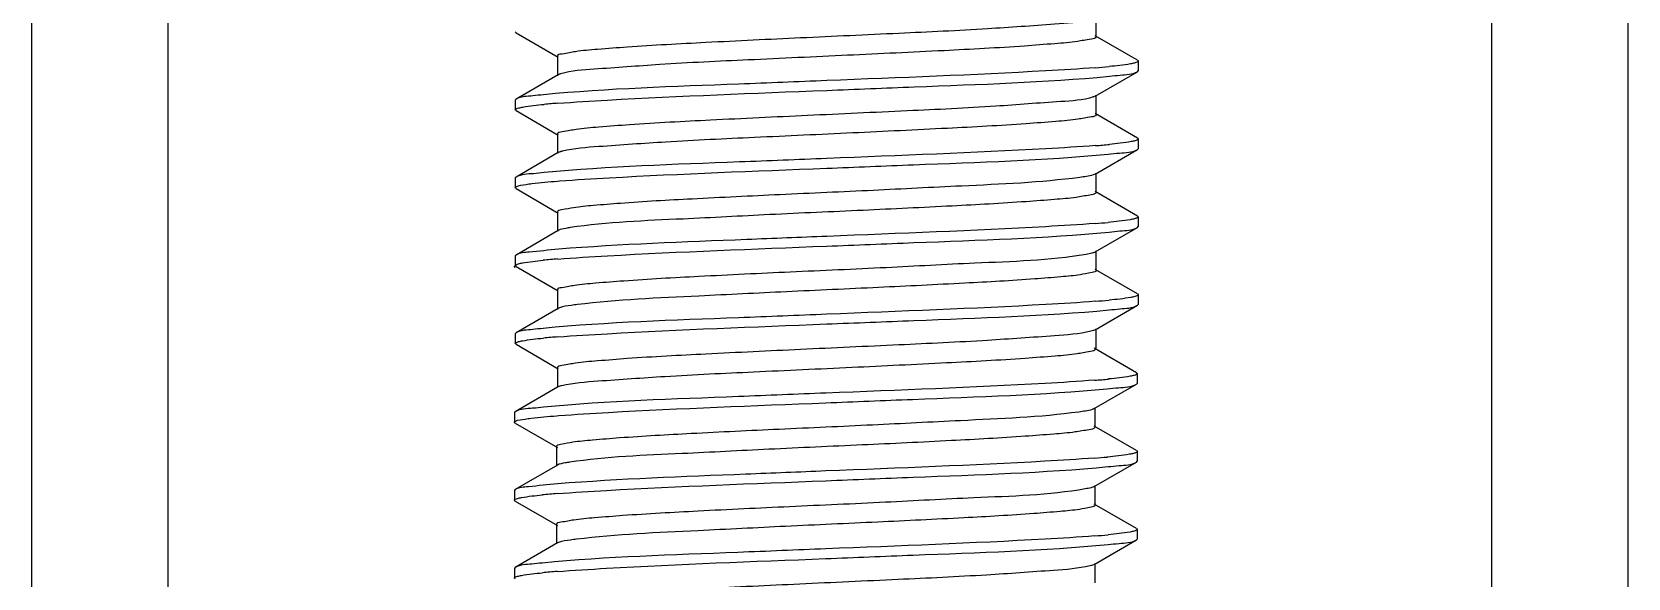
# Model space of a CAD drawing. Extents: x -1396510 to 1250330, y -1892470 to 1623980.
# Drawn here: x -1156691.6 to -1156496.4, y -61798.5 to -61731.7 of the extents above; entities that cross this region are included whole.
import ezdxf

# ---------------------------------------------------------------- set-up
doc = ezdxf.new("R2010")
doc.units = 0
doc.header["$LTSCALE"] = 1000
doc.header["$MEASUREMENT"] = 0

msp = doc.modelspace()

# ---------------------------------------------------------------- linework, layer by layer
at = {"linetype": 'Continuous'}
for p, q in [((-1156496.41, -63126.9), (-1156496.41, -61616.54)), ((-1156691.56, -61890.08), (-1156691.56, -61664.71)), ((-1156674.9, -61890.08), (-1156674.9, -61687.16)), ((-1156513.07, -62918.5), (-1156513.07, -61686.9)), ((-1156561.46, -61732.32), (-1156561.46, -61729.94)), ((-1156632.37, -61731.83), (-1156632.46, -61731.72)), ((-1156632.37, -61731.83), (-1156627.21, -61734.82)), ((-1156556.4, -61735.19), (-1156561.56, -61732.2)), ((-1156627.31, -61734.7), (-1156627.31, -61737.08)), ((-1156556.4, -61735.19), (-1156556.31, -61735.29)), ((-1156556.31, -61735.29), (-1156556.31, -61736.48)), ((-1156627.21, -61736.96), (-1156632.37, -61739.95)), ((-1156561.56, -61739.58), (-1156556.4, -61736.58)), ((-1156556.4, -61736.58), (-1156556.31, -61736.48)), ((-1156632.37, -61739.95), (-1156632.46, -61740.05)), ((-1156632.46, -61740.05), (-1156632.46, -61741.24)), ((-1156561.56, -61739.58), (-1156561.75, -61739.66)), ((-1156561.46, -61741.84), (-1156561.46, -61739.46)), ((-1156632.37, -61741.34), (-1156632.46, -61741.24)), ((-1156632.37, -61741.34), (-1156627.21, -61744.34)), ((-1156556.4, -61744.71), (-1156561.56, -61741.71)), ((-1156627.31, -61744.22), (-1156627.31, -61746.6)), ((-1156556.4, -61744.71), (-1156556.31, -61744.81)), ((-1156556.31, -61744.81), (-1156556.31, -61746)), ((-1156627.21, -61746.47), (-1156632.37, -61749.47)), ((-1156561.56, -61749.1), (-1156556.4, -61746.1)), ((-1156556.4, -61746.1), (-1156556.31, -61746)), ((-1156561.46, -61751.35), (-1156561.46, -61748.97)), ((-1156632.37, -61749.47), (-1156632.46, -61749.57)), ((-1156632.46, -61749.57), (-1156632.46, -61750.76)), ((-1156632.37, -61750.86), (-1156632.46, -61750.76)), ((-1156632.37, -61750.86), (-1156627.21, -61753.86)), ((-1156627.31, -61749.96), (-1156627.04, -61749.94)), ((-1156556.4, -61754.23), (-1156561.56, -61751.23)), ((-1156627.31, -61753.73), (-1156627.31, -61756.11)), ((-1156556.4, -61754.23), (-1156556.31, -61754.33)), ((-1156556.31, -61754.33), (-1156556.31, -61755.52)), ((-1156627.21, -61755.99), (-1156632.37, -61758.99)), ((-1156561.56, -61758.61), (-1156556.4, -61755.62)), ((-1156556.4, -61755.62), (-1156556.31, -61755.52)), ((-1156561.46, -61760.87), (-1156561.46, -61758.49)), ((-1156632.48, -61760.5), (-1156632.57, -61760.4)), ((-1156632.37, -61758.99), (-1156632.46, -61759.09)), ((-1156632.46, -61759.09), (-1156632.46, -61760.28)), ((-1156632.37, -61760.38), (-1156632.46, -61760.28)), ((-1156632.37, -61760.38), (-1156627.21, -61763.37)), ((-1156556.4, -61763.74), (-1156561.56, -61760.75)), ((-1156627.31, -61763.25), (-1156627.31, -61765.63)), ((-1156556.4, -61763.74), (-1156556.31, -61763.85)), ((-1156556.31, -61763.85), (-1156556.31, -61765.04)), ((-1156627.21, -61765.51), (-1156632.37, -61768.5)), ((-1156627.06, -61765.45), (-1156627.21, -61765.51)), ((-1156561.56, -61768.13), (-1156556.4, -61765.14)), ((-1156556.4, -61765.14), (-1156556.31, -61765.04)), ((-1156561.46, -61770.39), (-1156561.46, -61768.01)), ((-1156632.37, -61768.5), (-1156632.46, -61768.61)), ((-1156632.46, -61768.61), (-1156632.46, -61769.8)), ((-1156632.37, -61769.9), (-1156632.46, -61769.8)), ((-1156632.37, -61769.9), (-1156627.21, -61772.89)), ((-1156556.5, -61773.38), (-1156561.67, -61770.39)), ((-1156627.31, -61772.77), (-1156627.31, -61775.15)), ((-1156556.5, -61773.38), (-1156556.41, -61773.49)), ((-1156556.41, -61773.49), (-1156556.41, -61774.68)), ((-1156627.31, -61775.15), (-1156632.48, -61778.14)), ((-1156561.67, -61777.77), (-1156556.5, -61774.78)), ((-1156556.5, -61774.78), (-1156556.41, -61774.68)), ((-1156632.48, -61778.14), (-1156632.57, -61778.25)), ((-1156632.57, -61778.25), (-1156632.57, -61779.44)), ((-1156561.56, -61780.03), (-1156561.56, -61777.65)), ((-1156632.48, -61779.54), (-1156632.57, -61779.44)), ((-1156632.48, -61779.54), (-1156627.31, -61782.53)), ((-1156627.41, -61778.64), (-1156627.14, -61778.62)), ((-1156556.5, -61782.9), (-1156561.67, -61779.91)), ((-1156627.42, -61782.41), (-1156627.42, -61784.79)), ((-1156556.5, -61782.9), (-1156556.41, -61783.01)), ((-1156556.41, -61783.01), (-1156556.41, -61784.2)), ((-1156627.31, -61784.67), (-1156632.48, -61787.66)), ((-1156561.67, -61787.29), (-1156556.5, -61784.3)), ((-1156556.5, -61784.3), (-1156556.41, -61784.2)), ((-1156632.48, -61787.66), (-1156632.57, -61787.77)), ((-1156632.57, -61787.77), (-1156632.57, -61788.96)), ((-1156561.56, -61789.55), (-1156561.56, -61787.17)), ((-1156632.48, -61789.06), (-1156632.57, -61788.96)), ((-1156632.48, -61789.06), (-1156627.31, -61792.05)), ((-1156556.5, -61792.42), (-1156561.67, -61789.43)), ((-1156627.42, -61791.93), (-1156627.42, -61794.31)), ((-1156561.67, -61796.81), (-1156556.5, -61793.82)), ((-1156556.5, -61792.42), (-1156556.41, -61792.53)), ((-1156556.5, -61793.82), (-1156556.41, -61793.72)), ((-1156556.41, -61792.53), (-1156556.41, -61793.72)), ((-1156627.31, -61794.19), (-1156632.48, -61797.18)), ((-1156627.17, -61794.13), (-1156627.31, -61794.19)), ((-1156632.48, -61797.18), (-1156632.57, -61797.29)), ((-1156632.57, -61797.29), (-1156632.57, -61798.48)), ((-1156561.56, -61799.07), (-1156561.56, -61796.69)), ((-1156632.48, -61798.58), (-1156632.57, -61798.48))]:
    msp.add_line(p, q, dxfattribs=at)
for centre, radius, start, end in [((-1156569.94, -61628.19), 108.23, 274.4571, 275.3372), ((-1156618.87, -61847.84), 107.73, 94.4567, 95.35), ((-1156562.47, -61737.58), 2.2, 287.9093, 289.044), ((-1156625.51, -61751.27), 5.11, 103.4604, 104.3304), ((-1156569.82, -61639.14), 106.8, 274.4562, 275.3759), ((-1156570.14, -61644.88), 110.59, 274.4593, 275.2731), ((-1156619.15, -61863.6), 104.44, 94.4466, 95.4488), ((-1156569.92, -61656.99), 107.98, 274.4571, 275.3429), ((-1156619.08, -61873.89), 105.21, 94.4523, 95.4224), ((-1156569.92, -61667.82), 106.8, 274.4562, 275.3759), ((-1156625.61, -61779.95), 5.11, 103.4604, 104.3304), ((-1156570.24, -61673.56), 110.59, 274.4593, 275.2731), ((-1156619.25, -61892.28), 104.44, 94.4466, 95.4488), ((-1156570.02, -61685.67), 107.98, 274.4571, 275.3429), ((-1156619.19, -61902.57), 105.21, 94.4523, 95.4224)]:
    msp.add_arc(centre, radius, start, end, dxfattribs=at)
for points, knots in [([(-1156562.08, -61730.23), (-1156563.53, -61730.58), (-1156567.78, -61730.87), (-1156575.59, -61731.44), (-1156585.95, -61731.92), (-1156597.44, -61732.45), (-1156608.48, -61732.98), (-1156616.83, -61733.42), (-1156622.04, -61733.83), (-1156624.88, -61734.05), (-1156626.22, -61734.36), (-1156627.31, -61734.49), (-1156627.31, -61734.7)], [0, 0, 0, 0, 0.068576, 0.194029, 0.359725, 0.543506, 0.720761, 0.867753, 0.923531, 0.964877, 0.99049, 1, 1, 1, 1]), ([(-1156561.46, -61732.32), (-1156561.46, -61732.53), (-1156562.58, -61732.66), (-1156563.95, -61732.97), (-1156566.86, -61733.19), (-1156572.2, -61733.61), (-1156580.71, -61734.06), (-1156591.95, -61734.58), (-1156603.54, -61735.13), (-1156613.89, -61735.6), (-1156621.5, -61736.21), (-1156625.59, -61736.45), (-1156626.92, -61736.84)], [0, 0, 0, 0, 0.009703, 0.035887, 0.07813, 0.135078, 0.284815, 0.464601, 0.649729, 0.81476, 0.937049, 1, 1, 1, 1]), ([(-1156556.31, -61735.29), (-1156556.31, -61735.34), (-1156556.49, -61735.45), (-1156556.63, -61735.49), (-1156556.75, -61735.52)], [0, 0, 0, 0, 0.314295, 1, 1, 1, 1]), ([(-1156626.92, -61736.84), (-1156626.97, -61736.86), (-1156627.07, -61736.89), (-1156627.17, -61736.93), (-1156627.21, -61736.96)], [0, 0, 0, 0, 0.569522, 1, 1, 1, 1]), ([(-1156561.53, -61736.09), (-1156563.55, -61736.25), (-1156574.49, -61736.91), (-1156585.45, -61737.32), (-1156594.39, -61737.67)], [0, 0, 0, 0, 0.184553, 1, 1, 1, 1]), ([(-1156594.39, -61738.86), (-1156590.82, -61738.72), (-1156579.3, -61738.23), (-1156567.75, -61737.89), (-1156559.82, -61737.14)], [0, 0, 0, 0, 0.309073, 1, 1, 1, 1]), ([(-1156556.75, -61735.52), (-1156556.91, -61735.56), (-1156557.95, -61735.77), (-1156559, -61735.87), (-1156559.87, -61735.95)], [0, 0, 0, 0, 0.163341, 1, 1, 1, 1]), ([(-1156559.82, -61737.14), (-1156559.38, -61737.09), (-1156558.25, -61736.94), (-1156557.02, -61736.94), (-1156556.4, -61736.58)], [0, 0, 0, 0, 0.379133, 1, 1, 1, 1]), ([(-1156594.39, -61737.67), (-1156597.96, -61737.81), (-1156609.51, -61738.31), (-1156621.08, -61738.64), (-1156629.03, -61739.4)], [0, 0, 0, 0, 0.309586, 1, 1, 1, 1]), ([(-1156627.24, -61740.44), (-1156625.23, -61740.28), (-1156614.28, -61739.62), (-1156603.32, -61739.22), (-1156594.39, -61738.86)], [0, 0, 0, 0, 0.184541, 1, 1, 1, 1]), ([(-1156632.46, -61741.24), (-1156632.46, -61741.19), (-1156632.29, -61741.08), (-1156632.15, -61741.04), (-1156632.04, -61741.01)], [0, 0, 0, 0, 0.315177, 1, 1, 1, 1]), ([(-1156629.03, -61739.4), (-1156629.45, -61739.44), (-1156630.56, -61739.6), (-1156631.77, -61739.59), (-1156632.37, -61739.95)], [0, 0, 0, 0, 0.378727, 1, 1, 1, 1]), ([(-1156632.04, -61741.01), (-1156631.88, -61740.97), (-1156630.84, -61740.76), (-1156629.79, -61740.66), (-1156628.92, -61740.58)], [0, 0, 0, 0, 0.16229, 1, 1, 1, 1]), ([(-1156561.79, -61739.67), (-1156563.07, -61740.08), (-1156567.12, -61740.3), (-1156574.66, -61740.93), (-1156585, -61741.39), (-1156596.63, -61741.94), (-1156607.92, -61742.47), (-1156616.49, -61742.91), (-1156621.87, -61743.33), (-1156624.8, -61743.56), (-1156626.18, -61743.87), (-1156627.31, -61744), (-1156627.31, -61744.22)], [0, 0, 0, 0, 0.061098, 0.182334, 0.347135, 0.532706, 0.713328, 0.863975, 0.921317, 0.963856, 0.990226, 1, 1, 1, 1]), ([(-1156561.46, -61741.84), (-1156561.46, -61742.04), (-1156562.55, -61742.17), (-1156563.89, -61742.48), (-1156566.73, -61742.7), (-1156571.95, -61743.11), (-1156580.29, -61743.55), (-1156591.34, -61744.08), (-1156602.83, -61744.61), (-1156613.19, -61745.09), (-1156621, -61745.66), (-1156625.24, -61745.95), (-1156626.7, -61746.3)], [0, 0, 0, 0, 0.009517, 0.035128, 0.076492, 0.132277, 0.279305, 0.456588, 0.640385, 0.806077, 0.931494, 1, 1, 1, 1]), ([(-1156556.69, -61745.02), (-1156556.85, -61745.07), (-1156557.88, -61745.28), (-1156558.93, -61745.38), (-1156559.82, -61745.47)], [0, 0, 0, 0, 0.159053, 1, 1, 1, 1]), ([(-1156556.31, -61744.81), (-1156556.31, -61744.86), (-1156556.46, -61744.96), (-1156556.59, -61745), (-1156556.69, -61745.02)], [0, 0, 0, 0, 0.319254, 1, 1, 1, 1]), ([(-1156626.77, -61746.32), (-1156626.86, -61746.34), (-1156627.01, -61746.39), (-1156627.15, -61746.44), (-1156627.21, -61746.47)], [0, 0, 0, 0, 0.585672, 1, 1, 1, 1]), ([(-1156561.52, -61745.61), (-1156563.54, -61745.77), (-1156574.49, -61746.43), (-1156585.45, -61746.83), (-1156594.39, -61747.19)], [0, 0, 0, 0, 0.184509, 1, 1, 1, 1]), ([(-1156594.39, -61748.38), (-1156590.85, -61748.24), (-1156579.38, -61747.75), (-1156567.89, -61747.41), (-1156559.97, -61746.67)], [0, 0, 0, 0, 0.307895, 1, 1, 1, 1]), ([(-1156559.97, -61746.67), (-1156559.52, -61746.63), (-1156558.34, -61746.46), (-1156557.05, -61746.48), (-1156556.4, -61746.1)], [0, 0, 0, 0, 0.380051, 1, 1, 1, 1]), ([(-1156628.92, -61748.91), (-1156629.36, -61748.95), (-1156630.5, -61749.11), (-1156631.75, -61749.1), (-1156632.37, -61749.47)], [0, 0, 0, 0, 0.379378, 1, 1, 1, 1]), ([(-1156594.39, -61747.19), (-1156597.94, -61747.33), (-1156609.45, -61747.82), (-1156620.99, -61748.16), (-1156628.92, -61748.91)], [0, 0, 0, 0, 0.308784, 1, 1, 1, 1]), ([(-1156627.04, -61749.94), (-1156625.02, -61749.78), (-1156614.14, -61749.13), (-1156603.25, -61748.73), (-1156594.39, -61748.38)], [0, 0, 0, 0, 0.186017, 1, 1, 1, 1]), ([(-1156632.46, -61750.76), (-1156632.46, -61750.72), (-1156632.02, -61750.4), (-1156631.57, -61750.42), (-1156631.15, -61750.36)], [0, 0, 0, 0, 0.092798, 1, 1, 1, 1]), ([(-1156631.15, -61750.36), (-1156630.91, -61750.32), (-1156629.63, -61750.15), (-1156628.34, -61750.04), (-1156627.31, -61749.96)], [0, 0, 0, 0, 0.190958, 1, 1, 1, 1]), ([(-1156563.45, -61749.5), (-1156568.24, -61750.15), (-1156576.68, -61750.47), (-1156588.89, -61751.12), (-1156599.88, -61751.6), (-1156610.17, -61752.1), (-1156617.83, -61752.52), (-1156622.57, -61752.91), (-1156625.12, -61753.13), (-1156626.34, -61753.41), (-1156627.31, -61753.55), (-1156627.31, -61753.73)], [0, 0, 0, 0, 0.226556, 0.394464, 0.573122, 0.741029, 0.877994, 0.929534, 0.967621, 0.99116, 1, 1, 1, 1]), ([(-1156561.56, -61749.1), (-1156561.64, -61749.14), (-1156562.26, -61749.35), (-1156562.9, -61749.43), (-1156563.45, -61749.5)], [0, 0, 0, 0, 0.140461, 1, 1, 1, 1]), ([(-1156561.49, -61751.41), (-1156561.65, -61751.61), (-1156562.57, -61751.71), (-1156564.18, -61752.02), (-1156566.82, -61752.23), (-1156571.84, -61752.62), (-1156579.66, -61753.04), (-1156590.11, -61753.55), (-1156601.08, -61754.02), (-1156613.01, -61754.68), (-1156621.18, -61754.96), (-1156625.74, -61755.64)], [0, 0, 0, 0, 0.011937, 0.038615, 0.07957, 0.133598, 0.274096, 0.443272, 0.620779, 0.785256, 1, 1, 1, 1]), ([(-1156561.46, -61751.35), (-1156561.46, -61751.36), (-1156561.47, -61751.39), (-1156561.48, -61751.4), (-1156561.49, -61751.41)], [0, 0, 0, 0, 0.463467, 1, 1, 1, 1]), ([(-1156556.76, -61754.56), (-1156556.93, -61754.61), (-1156557.99, -61754.81), (-1156559.07, -61754.92), (-1156559.97, -61755)], [0, 0, 0, 0, 0.163149, 1, 1, 1, 1]), ([(-1156556.31, -61754.33), (-1156556.31, -61754.38), (-1156556.49, -61754.49), (-1156556.64, -61754.53), (-1156556.76, -61754.56)], [0, 0, 0, 0, 0.312916, 1, 1, 1, 1]), ([(-1156625.74, -61755.64), (-1156625.91, -61755.67), (-1156626.41, -61755.76), (-1156626.92, -61755.83), (-1156627.21, -61755.99)], [0, 0, 0, 0, 0.353551, 1, 1, 1, 1]), ([(-1156594.39, -61756.71), (-1156597.64, -61756.84), (-1156608.58, -61757.29), (-1156619.53, -61757.68), (-1156627.19, -61758.28)], [0, 0, 0, 0, 0.297814, 1, 1, 1, 1]), ([(-1156561.54, -61755.13), (-1156563.56, -61755.29), (-1156574.5, -61755.95), (-1156585.45, -61756.35), (-1156594.39, -61756.71)], [0, 0, 0, 0, 0.184619, 1, 1, 1, 1]), ([(-1156594.39, -61757.9), (-1156590.83, -61757.76), (-1156579.32, -61757.27), (-1156567.79, -61756.93), (-1156559.86, -61756.18)], [0, 0, 0, 0, 0.308711, 1, 1, 1, 1]), ([(-1156559.86, -61756.18), (-1156559.42, -61756.14), (-1156558.28, -61755.98), (-1156557.03, -61755.99), (-1156556.4, -61755.62)], [0, 0, 0, 0, 0.379419, 1, 1, 1, 1]), ([(-1156627.19, -61758.28), (-1156628.38, -61758.38), (-1156630.07, -61758.61), (-1156631.89, -61758.71), (-1156632.37, -61758.99)], [0, 0, 0, 0, 0.683777, 1, 1, 1, 1]), ([(-1156627.25, -61759.48), (-1156625.23, -61759.32), (-1156614.28, -61758.66), (-1156603.32, -61758.25), (-1156594.39, -61757.9)], [0, 0, 0, 0, 0.184504, 1, 1, 1, 1]), ([(-1156561.57, -61758.61), (-1156561.69, -61758.69), (-1156562.06, -61758.79), (-1156562.43, -61758.87), (-1156562.67, -61758.91)], [0, 0, 0, 0, 0.374139, 1, 1, 1, 1]), ([(-1156632.57, -61760.4), (-1156632.57, -61760.38), (-1156632.53, -61760.32), (-1156632.48, -61760.3), (-1156632.45, -61760.28)], [0, 0, 0, 0, 0.384576, 1, 1, 1, 1]), ([(-1156632.46, -61760.28), (-1156632.46, -61760.23), (-1156632.31, -61760.13), (-1156632.18, -61760.09), (-1156632.08, -61760.06)], [0, 0, 0, 0, 0.319044, 1, 1, 1, 1]), ([(-1156632.08, -61760.06), (-1156631.92, -61760.02), (-1156630.92, -61759.81), (-1156629.91, -61759.72), (-1156629.06, -61759.63)], [0, 0, 0, 0, 0.160861, 1, 1, 1, 1]), ([(-1156562.67, -61758.91), (-1156567.16, -61759.68), (-1156575.36, -61759.89), (-1156587.41, -61760.58), (-1156598.66, -61761.06), (-1156609.33, -61761.58), (-1156617.33, -61762.01), (-1156622.31, -61762.41), (-1156625, -61762.63), (-1156626.28, -61762.92), (-1156627.31, -61763.06), (-1156627.31, -61763.25)], [0, 0, 0, 0, 0.210773, 0.377666, 0.558838, 0.731273, 0.873076, 0.926648, 0.966309, 0.990838, 1, 1, 1, 1]), ([(-1156561.46, -61760.87), (-1156561.46, -61761.06), (-1156562.4, -61761.2), (-1156563.59, -61761.47), (-1156566.07, -61761.69), (-1156570.7, -61762.07), (-1156578.19, -61762.48), (-1156588.28, -61762.98), (-1156599.13, -61763.46), (-1156611.4, -61764.09), (-1156619.94, -61764.45), (-1156624.87, -61765.05)], [0, 0, 0, 0, 0.008683, 0.031763, 0.069103, 0.119686, 0.254361, 0.420111, 0.597552, 0.765912, 1, 1, 1, 1]), ([(-1156556.7, -61764.07), (-1156556.86, -61764.11), (-1156557.91, -61764.32), (-1156558.97, -61764.42), (-1156559.86, -61764.51)], [0, 0, 0, 0, 0.159502, 1, 1, 1, 1]), ([(-1156556.31, -61763.85), (-1156556.31, -61763.9), (-1156556.46, -61764), (-1156556.6, -61764.04), (-1156556.7, -61764.07)], [0, 0, 0, 0, 0.318137, 1, 1, 1, 1]), ([(-1156594.39, -61766.23), (-1156597.97, -61766.37), (-1156609.53, -61766.87), (-1156621.11, -61767.2), (-1156629.06, -61767.96)], [0, 0, 0, 0, 0.309919, 1, 1, 1, 1]), ([(-1156624.87, -61765.05), (-1156625.12, -61765.08), (-1156625.85, -61765.18), (-1156626.6, -61765.28), (-1156627.06, -61765.45)], [0, 0, 0, 0, 0.341642, 1, 1, 1, 1]), ([(-1156561.53, -61764.65), (-1156563.55, -61764.81), (-1156574.49, -61765.47), (-1156585.45, -61765.87), (-1156594.39, -61766.23)], [0, 0, 0, 0, 0.184538, 1, 1, 1, 1]), ([(-1156594.39, -61767.42), (-1156590.83, -61767.28), (-1156579.33, -61766.79), (-1156567.8, -61766.45), (-1156559.87, -61765.7)], [0, 0, 0, 0, 0.308641, 1, 1, 1, 1]), ([(-1156559.87, -61765.7), (-1156559.43, -61765.66), (-1156558.28, -61765.5), (-1156557.03, -61765.51), (-1156556.4, -61765.14)], [0, 0, 0, 0, 0.379512, 1, 1, 1, 1]), ([(-1156629.06, -61767.96), (-1156629.49, -61768), (-1156630.58, -61768.16), (-1156631.77, -61768.16), (-1156632.37, -61768.5)], [0, 0, 0, 0, 0.378482, 1, 1, 1, 1]), ([(-1156562.08, -61768.31), (-1156563.53, -61768.66), (-1156567.78, -61768.95), (-1156575.59, -61769.52), (-1156585.95, -61770), (-1156597.44, -61770.53), (-1156608.48, -61771.06), (-1156616.83, -61771.49), (-1156622.04, -61771.91), (-1156624.88, -61772.13), (-1156626.22, -61772.43), (-1156627.31, -61772.57), (-1156627.31, -61772.77)], [0, 0, 0, 0, 0.068576, 0.194029, 0.359725, 0.543506, 0.720761, 0.867753, 0.923531, 0.964877, 0.99049, 1, 1, 1, 1]), ([(-1156627.25, -61769), (-1156625.23, -61768.84), (-1156614.28, -61768.18), (-1156603.32, -61767.77), (-1156594.39, -61767.42)], [0, 0, 0, 0, 0.184493, 1, 1, 1, 1]), ([(-1156561.57, -61768.13), (-1156561.63, -61768.17), (-1156561.8, -61768.24), (-1156561.97, -61768.28), (-1156562.08, -61768.31)], [0, 0, 0, 0, 0.406881, 1, 1, 1, 1]), ([(-1156632.46, -61769.8), (-1156632.46, -61769.75), (-1156632.31, -61769.64), (-1156632.17, -61769.61), (-1156632.07, -61769.58)], [0, 0, 0, 0, 0.318595, 1, 1, 1, 1]), ([(-1156632.07, -61769.58), (-1156631.91, -61769.54), (-1156630.91, -61769.33), (-1156629.88, -61769.23), (-1156629.03, -61769.15)], [0, 0, 0, 0, 0.160696, 1, 1, 1, 1]), ([(-1156561.57, -61770.51), (-1156561.56, -61770.72), (-1156562.66, -61770.85), (-1156564, -61771.16), (-1156566.83, -61771.38), (-1156572.05, -61771.79), (-1156580.4, -61772.23), (-1156591.45, -61772.76), (-1156602.93, -61773.29), (-1156613.29, -61773.77), (-1156621.1, -61774.34), (-1156625.35, -61774.63), (-1156626.8, -61774.98)], [0, 0, 0, 0, 0.009517, 0.035128, 0.076492, 0.132277, 0.279305, 0.456588, 0.640385, 0.806077, 0.931494, 1, 1, 1, 1]), ([(-1156561.63, -61774.29), (-1156563.64, -61774.45), (-1156574.59, -61775.11), (-1156585.55, -61775.51), (-1156594.49, -61775.87)], [0, 0, 0, 0, 0.184509, 1, 1, 1, 1]), ([(-1156556.79, -61773.7), (-1156556.95, -61773.75), (-1156557.99, -61773.96), (-1156559.04, -61774.06), (-1156559.92, -61774.14)], [0, 0, 0, 0, 0.159053, 1, 1, 1, 1]), ([(-1156556.41, -61773.49), (-1156556.41, -61773.54), (-1156556.56, -61773.64), (-1156556.69, -61773.68), (-1156556.79, -61773.7)], [0, 0, 0, 0, 0.319254, 1, 1, 1, 1]), ([(-1156594.49, -61775.87), (-1156598.05, -61776.01), (-1156609.56, -61776.5), (-1156621.09, -61776.84), (-1156629.02, -61777.59)], [0, 0, 0, 0, 0.308784, 1, 1, 1, 1]), ([(-1156626.88, -61775), (-1156626.96, -61775.02), (-1156627.11, -61775.06), (-1156627.26, -61775.12), (-1156627.31, -61775.15)], [0, 0, 0, 0, 0.585672, 1, 1, 1, 1]), ([(-1156594.49, -61777.06), (-1156590.96, -61776.92), (-1156579.48, -61776.43), (-1156567.99, -61776.08), (-1156560.08, -61775.35)], [0, 0, 0, 0, 0.307895, 1, 1, 1, 1]), ([(-1156560.08, -61775.35), (-1156559.62, -61775.31), (-1156558.44, -61775.14), (-1156557.15, -61775.16), (-1156556.5, -61774.78)], [0, 0, 0, 0, 0.380051, 1, 1, 1, 1]), ([(-1156629.02, -61777.59), (-1156629.46, -61777.63), (-1156630.6, -61777.79), (-1156631.85, -61777.78), (-1156632.48, -61778.14)], [0, 0, 0, 0, 0.379378, 1, 1, 1, 1]), ([(-1156563.55, -61778.18), (-1156568.35, -61778.83), (-1156576.78, -61779.15), (-1156589, -61779.8), (-1156599.98, -61780.28), (-1156610.27, -61780.78), (-1156617.93, -61781.2), (-1156622.67, -61781.59), (-1156625.23, -61781.81), (-1156626.44, -61782.08), (-1156627.42, -61782.22), (-1156627.42, -61782.41)], [0, 0, 0, 0, 0.226556, 0.394464, 0.573122, 0.741029, 0.877994, 0.929534, 0.967621, 0.99116, 1, 1, 1, 1]), ([(-1156627.14, -61778.62), (-1156625.12, -61778.46), (-1156614.24, -61777.81), (-1156603.35, -61777.41), (-1156594.49, -61777.06)], [0, 0, 0, 0, 0.186017, 1, 1, 1, 1]), ([(-1156561.67, -61777.77), (-1156561.75, -61777.82), (-1156562.36, -61778.03), (-1156563, -61778.11), (-1156563.55, -61778.18)], [0, 0, 0, 0, 0.140461, 1, 1, 1, 1]), ([(-1156632.57, -61779.44), (-1156632.57, -61779.4), (-1156632.12, -61779.08), (-1156631.67, -61779.1), (-1156631.26, -61779.04)], [0, 0, 0, 0, 0.092798, 1, 1, 1, 1]), ([(-1156631.26, -61779.04), (-1156631.01, -61779), (-1156629.73, -61778.83), (-1156628.45, -61778.72), (-1156627.41, -61778.64)], [0, 0, 0, 0, 0.190958, 1, 1, 1, 1]), ([(-1156561.59, -61780.09), (-1156561.75, -61780.29), (-1156562.68, -61780.39), (-1156564.28, -61780.7), (-1156566.93, -61780.91), (-1156571.95, -61781.3), (-1156579.77, -61781.72), (-1156590.21, -61782.23), (-1156601.18, -61782.7), (-1156613.12, -61783.36), (-1156621.28, -61783.64), (-1156625.84, -61784.32)], [0, 0, 0, 0, 0.011937, 0.038615, 0.07957, 0.133598, 0.274096, 0.443272, 0.620779, 0.785256, 1, 1, 1, 1]), ([(-1156561.56, -61780.03), (-1156561.56, -61780.04), (-1156561.57, -61780.07), (-1156561.58, -61780.08), (-1156561.59, -61780.09)], [0, 0, 0, 0, 0.463467, 1, 1, 1, 1]), ([(-1156561.64, -61783.81), (-1156563.66, -61783.97), (-1156574.6, -61784.63), (-1156585.56, -61785.03), (-1156594.49, -61785.39)], [0, 0, 0, 0, 0.184619, 1, 1, 1, 1]), ([(-1156556.86, -61783.24), (-1156557.03, -61783.29), (-1156558.1, -61783.49), (-1156559.18, -61783.59), (-1156560.08, -61783.68)], [0, 0, 0, 0, 0.163149, 1, 1, 1, 1]), ([(-1156556.41, -61783.01), (-1156556.41, -61783.06), (-1156556.6, -61783.17), (-1156556.75, -61783.21), (-1156556.86, -61783.24)], [0, 0, 0, 0, 0.312916, 1, 1, 1, 1]), ([(-1156625.84, -61784.32), (-1156626.02, -61784.35), (-1156626.51, -61784.44), (-1156627.03, -61784.51), (-1156627.31, -61784.67)], [0, 0, 0, 0, 0.353551, 1, 1, 1, 1]), ([(-1156594.49, -61785.39), (-1156597.75, -61785.52), (-1156608.69, -61785.97), (-1156619.63, -61786.36), (-1156627.3, -61786.96)], [0, 0, 0, 0, 0.297814, 1, 1, 1, 1]), ([(-1156594.49, -61786.58), (-1156590.94, -61786.44), (-1156579.43, -61785.95), (-1156567.9, -61785.61), (-1156559.97, -61784.86)], [0, 0, 0, 0, 0.308711, 1, 1, 1, 1]), ([(-1156559.97, -61784.86), (-1156559.53, -61784.82), (-1156558.38, -61784.66), (-1156557.13, -61784.67), (-1156556.5, -61784.3)], [0, 0, 0, 0, 0.379419, 1, 1, 1, 1]), ([(-1156627.3, -61786.96), (-1156628.49, -61787.05), (-1156630.18, -61787.29), (-1156632, -61787.39), (-1156632.48, -61787.66)], [0, 0, 0, 0, 0.683777, 1, 1, 1, 1]), ([(-1156562.77, -61787.58), (-1156567.26, -61788.36), (-1156575.46, -61788.57), (-1156587.51, -61789.26), (-1156598.76, -61789.74), (-1156609.44, -61790.26), (-1156617.44, -61790.69), (-1156622.41, -61791.09), (-1156625.11, -61791.31), (-1156626.38, -61791.6), (-1156627.42, -61791.73), (-1156627.41, -61791.93)], [0, 0, 0, 0, 0.210773, 0.377666, 0.558838, 0.731273, 0.873076, 0.926648, 0.966309, 0.990838, 1, 1, 1, 1]), ([(-1156627.35, -61788.16), (-1156625.33, -61788), (-1156614.38, -61787.33), (-1156603.43, -61786.93), (-1156594.49, -61786.58)], [0, 0, 0, 0, 0.184504, 1, 1, 1, 1]), ([(-1156561.67, -61787.29), (-1156561.79, -61787.36), (-1156562.16, -61787.47), (-1156562.54, -61787.54), (-1156562.77, -61787.58)], [0, 0, 0, 0, 0.374139, 1, 1, 1, 1]), ([(-1156632.57, -61788.96), (-1156632.57, -61788.91), (-1156632.41, -61788.8), (-1156632.28, -61788.77), (-1156632.18, -61788.74)], [0, 0, 0, 0, 0.319044, 1, 1, 1, 1]), ([(-1156632.18, -61788.74), (-1156632.02, -61788.7), (-1156631.03, -61788.49), (-1156630.02, -61788.39), (-1156629.17, -61788.31)], [0, 0, 0, 0, 0.160861, 1, 1, 1, 1]), ([(-1156561.56, -61789.55), (-1156561.57, -61789.74), (-1156562.51, -61789.88), (-1156563.7, -61790.15), (-1156566.18, -61790.37), (-1156570.8, -61790.75), (-1156578.29, -61791.16), (-1156588.39, -61791.66), (-1156599.23, -61792.14), (-1156611.5, -61792.77), (-1156620.04, -61793.13), (-1156624.97, -61793.73)], [0, 0, 0, 0, 0.008683, 0.031763, 0.069103, 0.119686, 0.254361, 0.420111, 0.597552, 0.765912, 1, 1, 1, 1]), ([(-1156624.97, -61793.73), (-1156625.22, -61793.76), (-1156625.96, -61793.86), (-1156626.71, -61793.95), (-1156627.17, -61794.13)], [0, 0, 0, 0, 0.341642, 1, 1, 1, 1]), ([(-1156561.63, -61793.33), (-1156563.65, -61793.49), (-1156574.6, -61794.15), (-1156585.55, -61794.55), (-1156594.49, -61794.91)], [0, 0, 0, 0, 0.184538, 1, 1, 1, 1]), ([(-1156559.98, -61794.38), (-1156559.53, -61794.34), (-1156558.39, -61794.18), (-1156557.13, -61794.19), (-1156556.5, -61793.82)], [0, 0, 0, 0, 0.379512, 1, 1, 1, 1]), ([(-1156556.8, -61792.74), (-1156556.97, -61792.79), (-1156558.01, -61793), (-1156559.08, -61793.1), (-1156559.97, -61793.19)], [0, 0, 0, 0, 0.159502, 1, 1, 1, 1]), ([(-1156556.41, -61792.53), (-1156556.41, -61792.58), (-1156556.57, -61792.68), (-1156556.7, -61792.72), (-1156556.8, -61792.74)], [0, 0, 0, 0, 0.318137, 1, 1, 1, 1]), ([(-1156594.49, -61794.91), (-1156598.07, -61795.05), (-1156609.64, -61795.55), (-1156621.22, -61795.88), (-1156629.17, -61796.64)], [0, 0, 0, 0, 0.309919, 1, 1, 1, 1]), ([(-1156594.49, -61796.1), (-1156590.94, -61795.96), (-1156579.43, -61795.47), (-1156567.91, -61795.13), (-1156559.98, -61794.38)], [0, 0, 0, 0, 0.308641, 1, 1, 1, 1]), ([(-1156629.17, -61796.64), (-1156629.59, -61796.68), (-1156630.68, -61796.84), (-1156631.88, -61796.83), (-1156632.48, -61797.18)], [0, 0, 0, 0, 0.378482, 1, 1, 1, 1]), ([(-1156562.18, -61796.99), (-1156563.64, -61797.33), (-1156567.89, -61797.63), (-1156575.7, -61798.2), (-1156586.05, -61798.68), (-1156597.54, -61799.21), (-1156608.59, -61799.73), (-1156616.93, -61800.17), (-1156622.15, -61800.59), (-1156624.98, -61800.81), (-1156626.32, -61801.11), (-1156627.41, -61801.24), (-1156627.41, -61801.45)], [0, 0, 0, 0, 0.068576, 0.194029, 0.359725, 0.543506, 0.720761, 0.867753, 0.923531, 0.964877, 0.99049, 1, 1, 1, 1]), ([(-1156627.35, -61797.68), (-1156625.34, -61797.52), (-1156614.39, -61796.85), (-1156603.43, -61796.45), (-1156594.49, -61796.1)], [0, 0, 0, 0, 0.184493, 1, 1, 1, 1]), ([(-1156561.67, -61796.81), (-1156561.73, -61796.85), (-1156561.9, -61796.91), (-1156562.08, -61796.96), (-1156562.18, -61796.99)], [0, 0, 0, 0, 0.406881, 1, 1, 1, 1]), ([(-1156632.57, -61798.48), (-1156632.57, -61798.43), (-1156632.41, -61798.32), (-1156632.28, -61798.29), (-1156632.18, -61798.26)], [0, 0, 0, 0, 0.318595, 1, 1, 1, 1]), ([(-1156632.18, -61798.26), (-1156632.02, -61798.22), (-1156631.01, -61798.01), (-1156629.99, -61797.91), (-1156629.13, -61797.83)], [0, 0, 0, 0, 0.160696, 1, 1, 1, 1])]:
    msp.add_open_spline(points, degree=3, knots=knots, dxfattribs=at)

doc.saveas('drawing.dxf')
